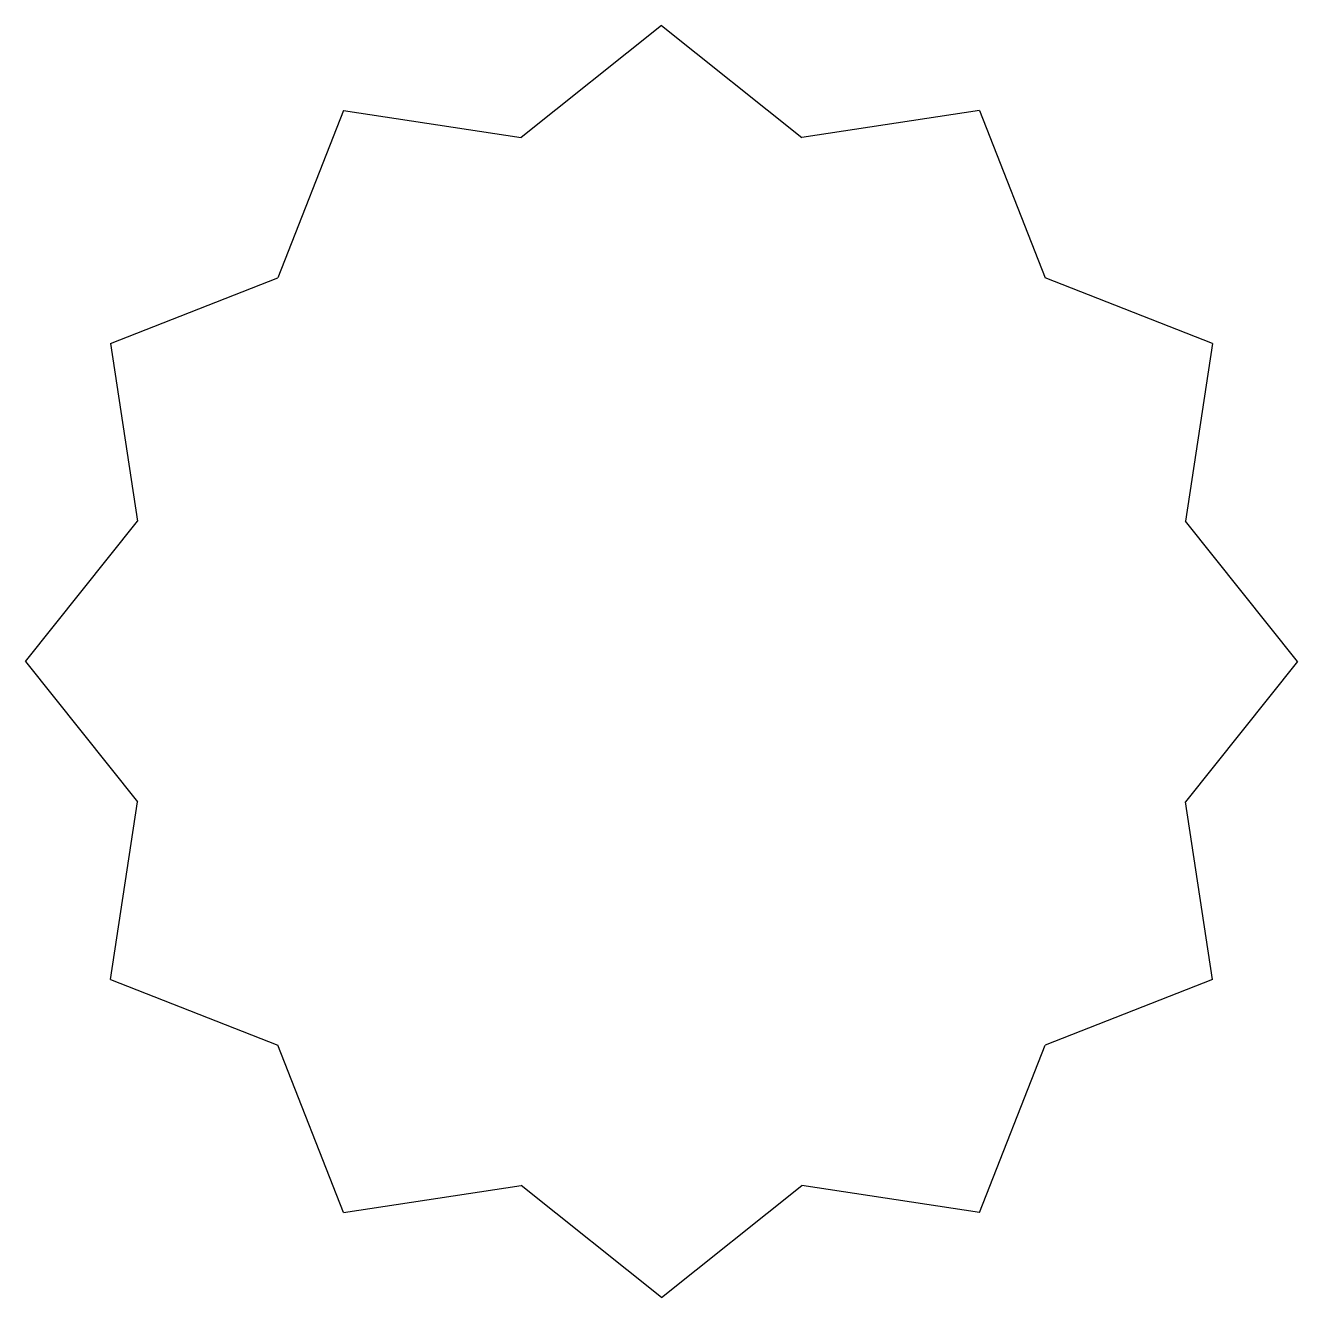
# Model space of a CAD drawing. Extents: x 188 to 724, y -185 to -14.
# Drawn here: x 552.8 to 724.5, y -185.3 to -13.6 of the extents above; entities that cross this region are included whole.
import ezdxf

# ---------------------------------------------------------------- set-up
doc = ezdxf.new("R2010")
doc.units = 0
doc.layers.get('0').update_dxf_attribs({"linetype": 'CONTINUOUS'})

msp = doc.modelspace()

# ---------------------------------------------------------------- linework, layer by layer
for p, q in [((638.645865, -13.59473), (619.691615, -28.697502)), ((638.645865, -13.59473), (657.600114, -28.697502)), ((595.725368, -25.095243), (586.861892, -47.651751)), ((595.725368, -25.095243), (619.691615, -28.697502)), ((681.566362, -25.095243), (657.600114, -28.697502)), ((681.566362, -25.095243), (690.429838, -47.651751)), ((564.305384, -56.515227), (586.861892, -47.651751)), ((712.986346, -56.515227), (690.429838, -47.651751)), ((564.305384, -56.515227), (567.907643, -80.481474)), ((712.986346, -56.515227), (709.384087, -80.481474)), ((552.804872, -99.435724), (567.907643, -80.481474)), ((724.486858, -99.435724), (709.384087, -80.481474)), ((552.804872, -99.435724), (567.907643, -118.389973)), ((724.486858, -99.435724), (709.384087, -118.389973)), ((564.305384, -142.356221), (567.907643, -118.389973)), ((712.986346, -142.356221), (709.384087, -118.389973)), ((564.305384, -142.356221), (586.861892, -151.219696)), ((712.986346, -142.356221), (690.429838, -151.219696)), ((595.725368, -173.776205), (586.861892, -151.219696)), ((681.566362, -173.776205), (690.429838, -151.219696)), ((595.725368, -173.776205), (619.691615, -170.173946)), ((638.645865, -185.276717), (619.691615, -170.173946)), ((638.645865, -185.276717), (657.600114, -170.173946)), ((681.566362, -173.776205), (657.600114, -170.173946))]:
    msp.add_line(p, q)

doc.saveas('drawing.dxf')
